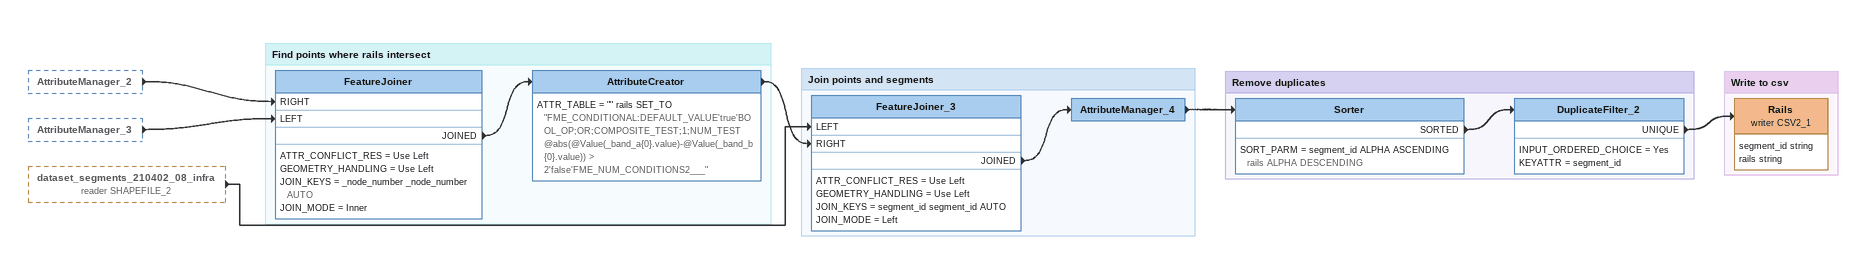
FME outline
AttributeManager_2 [outside]
    -> FeatureJoiner [RIGHT]
AttributeManager_3 [outside]
    -> FeatureJoiner [LEFT]
dataset_segments_210402_08_infra (reader SHAPEFILE_2) [outside]
    -> FeatureJoiner_3 [LEFT]

Bookmark: Find points where rails intersect
FeatureJoiner
    ATTR_CONFLICT_RES = Use Left
    GEOMETRY_HANDLING = Use Left
    JOIN_KEYS = _node_number _node_number AUTO
    JOIN_MODE = Inner
    JOINED -> AttributeCreator
AttributeCreator
    ATTR_TABLE = "" rails SET_TO "FME_CONDITIONAL:DEFAULT_VALUE'true'BOOL_OP;OR;COMPOSITE_TEST;1;NUM_TEST @abs(@Value(_band_a{0}.value)-@Value(_band_b{0}.value)) > 2'false'FME_NUM_CONDITIONS2___"
    -> FeatureJoiner_3 [RIGHT]

Bookmark: Join points and segments
FeatureJoiner_3
    ATTR_CONFLICT_RES = Use Left
    GEOMETRY_HANDLING = Use Left
    JOIN_KEYS = segment_id segment_id AUTO
    JOIN_MODE = Left
    JOINED -> AttributeManager_4
AttributeManager_4
    -> Sorter

Bookmark: Remove duplicates
Sorter
    SORT_PARM = segment_id ALPHA ASCENDING rails ALPHA DESCENDING
    SORTED -> DuplicateFilter_2
DuplicateFilter_2
    INPUT_ORDERED_CHOICE = Yes
    KEYATTR = segment_id
    UNIQUE -> Rails (writer CSV2_1)

Bookmark: Write to csv
Rails (writer CSV2_1)
    attributes: segment_id string, rails string
